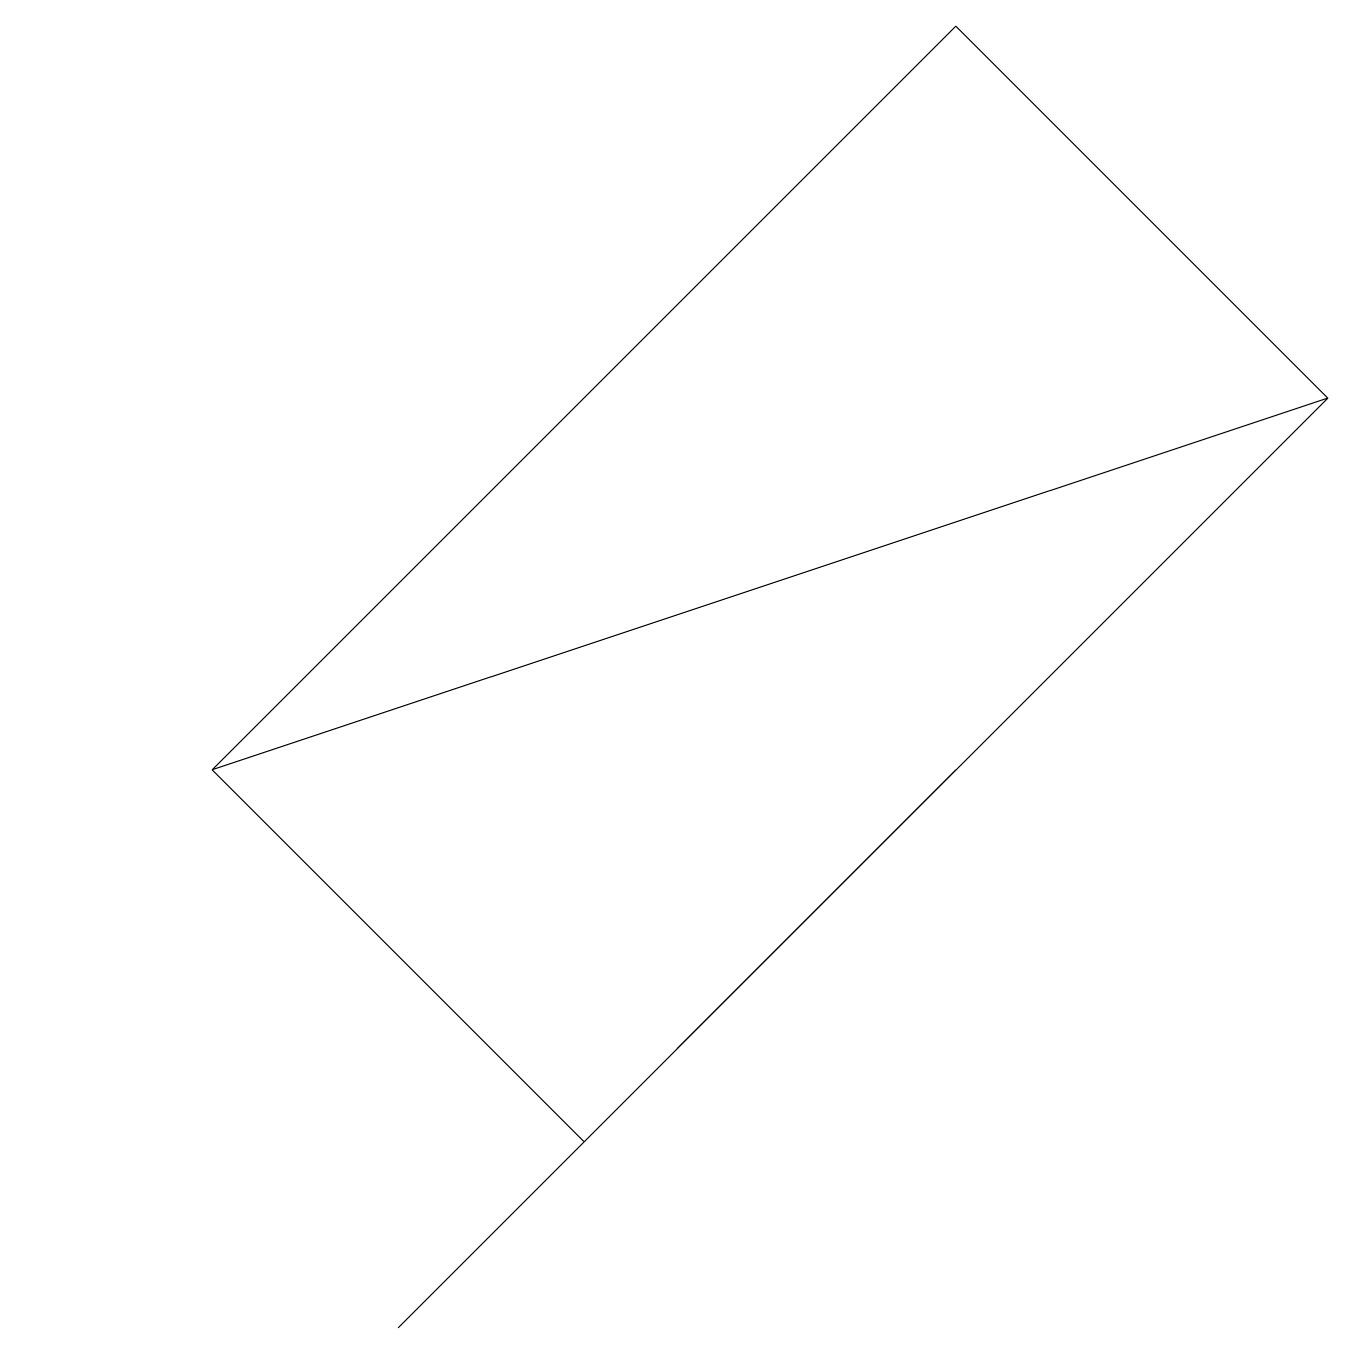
# Model space of a CAD drawing. Header units: millimetres. Extents: x 788 to 1530, y 1000 to 1742.
import ezdxf

# ---------------------------------------------------------------- set-up
doc = ezdxf.new("R2010")
doc.units = ezdxf.units.MM
doc.layers.add('DOGRAMA', color=3, linetype='Continuous')

# ---------------------------------------------------------------- blocks, each defined once
blk = doc.blocks.new('ICTE')
at = {"color": 0}
blk.add_lwpolyline([(0, 0), (100, 0), (100, 200), (0, 200)], close=True, dxfattribs=at)
at = {"layer": 'SABIT', "color": 5}
blk.add_line((0, 0), (100, 200), dxfattribs=at)
blk = doc.blocks.new('DISTA')
blk.add_line((0, 0), (300, 0))
at = {"color": 0, "xscale": 2, "yscale": 2, "rotation": 90}
blk.add_blockref('ICTE', (500, 0), dxfattribs=at)

msp = doc.modelspace()

# ---------------------------------------------------------------- block references
at = {"layer": 'DOGRAMA', "color": 1, "xscale": 1.5, "yscale": 1.5, "rotation": 45}
msp.add_blockref('DISTA', (1000, 1000), dxfattribs=at)

doc.saveas('drawing.dxf')
